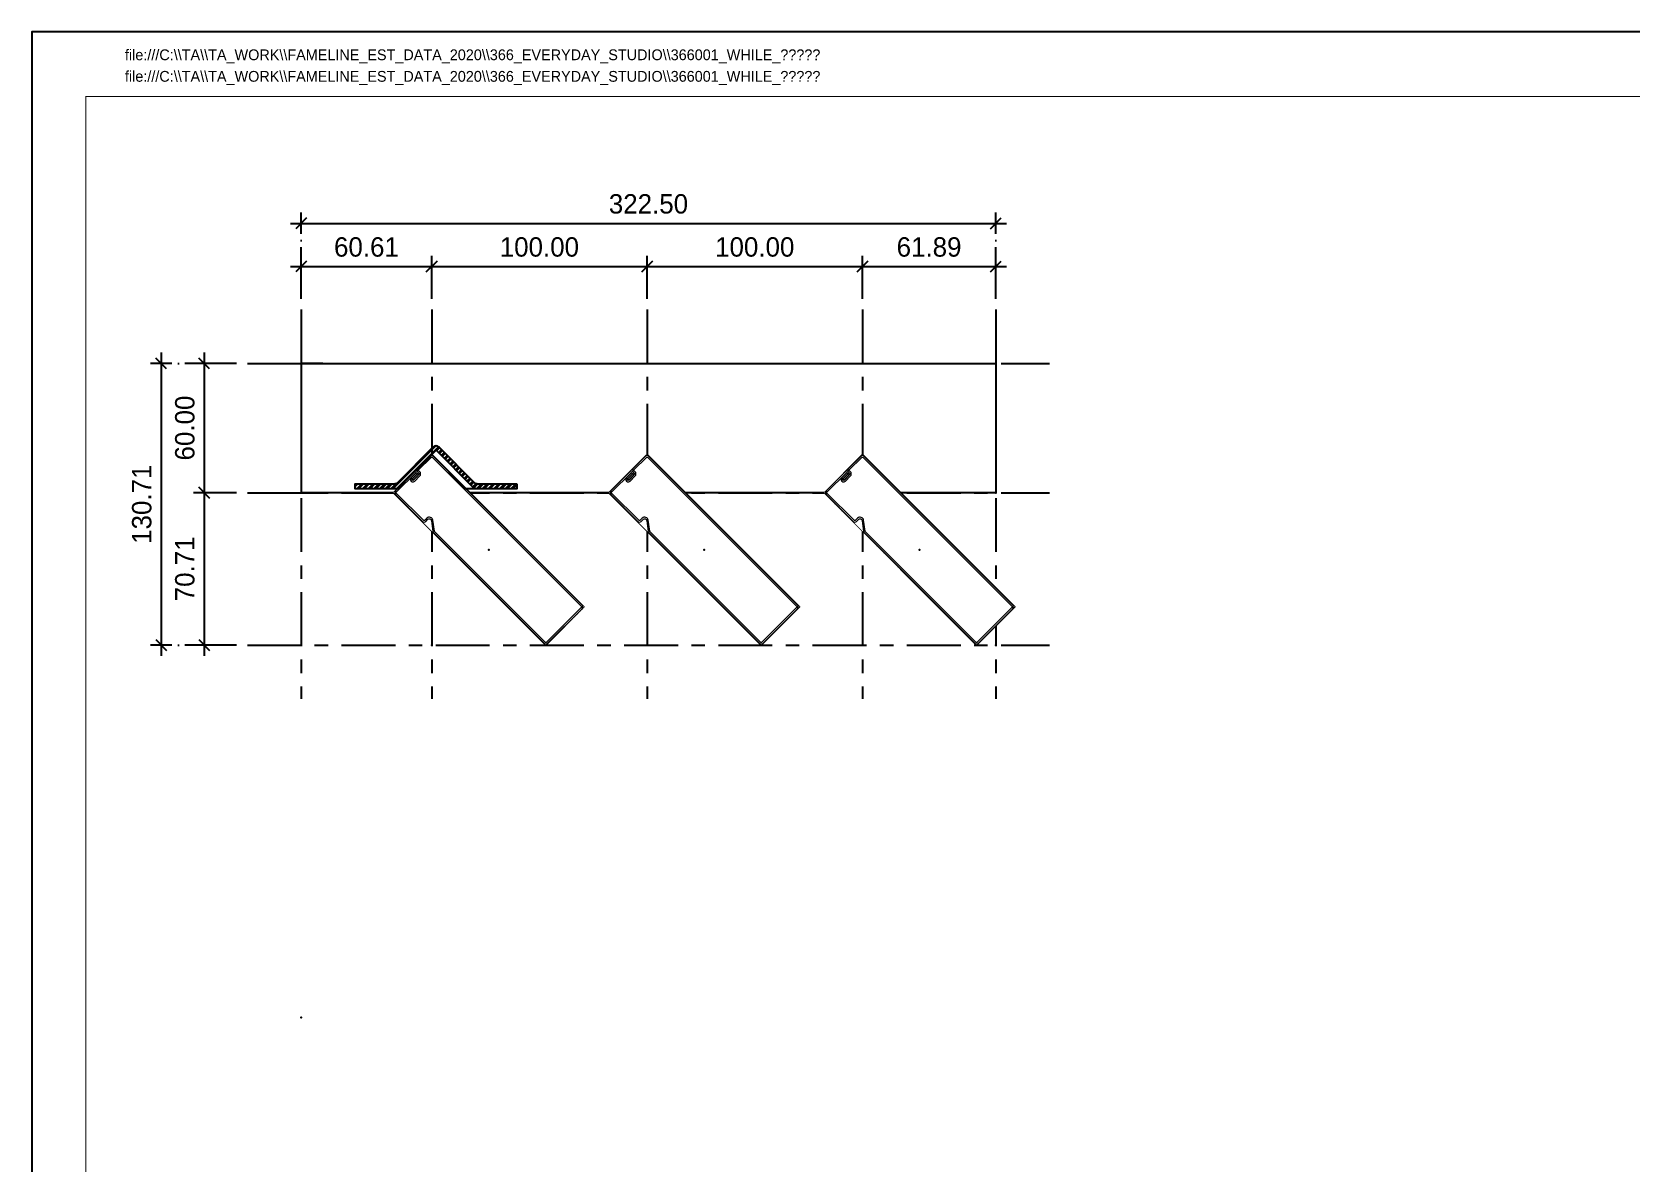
# Model space of a CAD drawing. Header units: millimetres. Extents: x -244126 to 368105, y -173968 to 259060.
# Drawn here: x 17959 to 18701, y 56922 to 57447 of the extents above; entities that cross this region are included whole.
import ezdxf
from ezdxf.enums import TextEntityAlignment as Align

# ---------------------------------------------------------------- set-up
doc = ezdxf.new("R2010")
doc.units = ezdxf.units.MM
doc.header["$MEASUREMENT"] = 0
for name, pattern in [('005_GG_TA_LINE', [13.75, 5, -1.25, 1.25, -1.25, 5]), ('ACAD_ISO04W100', [30, 24, -3, 0, -3]), ('CENTER', [2, 1.25, -0.25, 0.25, -0.25]), ('SLD-Solid', [0]), ('TA_GL_025.00000', [68.75, 25, -6.25, 6.25, -6.25, 25])]:
    doc.linetypes.add(name, pattern=pattern)
for name, color, linetype in [('000 - GRID', 8, 'CENTER'), ('000 - H A T C H', 8, 'Continuous'), ('000 - L I N E 0.1', 1, 'Continuous'), ('000 - T E X T', 4, 'Continuous'), ('000 - TITLEBLOCK', 4, 'Continuous'), ('000 - WIPEOUT', 250, 'Continuous'), ('001 - ASCESSORIES', 1, 'Continuous'), ('A02_LITEWOOD', 7, 'Continuous'), ('A03_SUN LOUVER', 7, 'Continuous'), ('A04_TUBE SERIES', 7, 'Continuous')]:
    doc.layers.add(name, color=color, linetype=linetype)
doc.styles.add('Cetury Gothic', font='GOTHIC.TTF')
doc.styles.add('CORDIA', font='cordia.shx')
doc.styles.add('TA', font='Cordia New.ttf', dxfattribs={"height": 4.5})
doc.dimstyles.new('DIM E-E', dxfattribs={"dimscale": 2, "dimtxt": 0.18, "dimasz": 0.1, "dimexe": 0.1, "dimexo": 0.1, "dimgap": 0.09, "dimtad": 1, "dimtoh": 1, "dimzin": 0, "dimdsep": 46, "dimtxsty": 'CORDIA', "dimblk": 'OBLIQUE', "dimcen": 0.1, "dimdle": 0.1, "dimclrd": 40, "dimclre": 140, "dimclrt": 3, "dimadec": 0, "dimazin": 0, "dimtfac": 1, "dimtix": 1, "dimtmove": 2, "dimatfit": 3, "dimfxl": 1, "dimtolj": 1, "dimtzin": 0, "dimarcsym": 0})

# ---------------------------------------------------------------- blocks, each defined once
blk = doc.blocks.new('A$Cfd196da9')
at = {"color": 0, "linetype": 'ByBlock', "const_width": 0.1}
blk.add_lwpolyline([(-143.5, -98), (96.5, -98), (96.5, 99), (-143.5, 99)], close=True, dxfattribs=at)
blk = doc.blocks.new('*U1676')
at = {"linetype": '005_GG_TA_LINE'}
blk.add_point((125, 592.5), dxfattribs=at)
at = {"layer": '000 - L I N E 0.1', "color": 21, "linetype": 'Continuous'}
blk.add_lwpolyline([(35.6, 1050), (0, 1050), (0, 1014.4)], dxfattribs=at)
at = {"layer": '000 - TITLEBLOCK', "color": 250}
blk.add_lwpolyline([(0, 0), (1485, 0), (1485, 1050), (0, 1050)], close=True, dxfattribs=at)
at = {"layer": '000 - T E X T', "color": 3, "xscale": 5, "yscale": 5, "zscale": 5}
blk.add_blockref('A$Cfd196da9', (742.5, 525), dxfattribs=at)
at = {"color": 4, "style": 'TA'}
blk.add_attdef('PAPER_SIZE', text='', height=6.25, dxfattribs=at).set_placement((1421.5, 24.94), align=Align.MIDDLE_RIGHT)
blk.add_attdef('SCALE_SIZE', text='', height=6.25, dxfattribs=at).set_placement((1433.78, 25.07), align=Align.MIDDLE_LEFT)
at = {"layer": '000 - T E X T', "color": 250, "style": 'TA'}
for tag, height, p in [('SUPERLINK', 5, (43.16, 1039.41)), ('NAMEFILE', 5, (43.16, 1029.41)), ('SC', 100, (8.41, 938.03))]:
    blk.add_attdef(tag, text='', height=height, dxfattribs=at).set_placement(p, align=Align.MIDDLE_LEFT)
at = {"layer": '000 - T E X T', "color": 4, "style": 'TA'}
for tag, height, p in [('NAME_JOB_1', 5, (1309.16, 845.63)), ('NAME_JOB_2', 5, (1309.16, 834.72)), ('NAME_PROJECT_1', 7.5, (1234.52, 797.42)), ('NAME_PROJECT_2', 7.5, (1234.52, 778.92)), ('NAME_PROJECT_3', 7.5, (1234.52, 760.42)), ('CODE_VALUE_1', 4.75, (1302.87, 722.8)), ('CODE_VALUE_2', 4.75, (1302.87, 707.8)), ('PART_NAME_VALUE_1', 4.75, (1302.87, 689.69)), ('PART_NAME_VALUE_2', 4.75, (1302.87, 674.69)), ('PART_NAME_VALUE_3', 4.75, (1302.87, 659.69)), ('MATTERIAL_VALUE_1', 9, (1304.89, 642.26)), ('SPEC_VALUE', 9, (1304.89, 621.71)), ('THICKNESS_VALUE', 9, (1304.89, 601.32)), ('COATING_VALUE_1', 9, (1304.89, 581.25)), ('COATING_VALUE_2', 9, (1304.89, 561.18)), ('NAME_TITLE_1', 6, (1236.27, 194.04)), ('NAME_TITLE_2', 6, (1236.27, 177.39)), ('NAME_TITLE_3', 6, (1236.27, 160.74)), ('DRAWING_NO1', 6, (1236.53, 82.29)), ('DRAWING_NO2', 6, (1236.53, 62.29))]:
    blk.add_attdef(tag, text='', height=height, dxfattribs=at).set_placement(p, align=Align.MIDDLE_LEFT)
for tag, p in [('NAME_DAFT', (1383.53, 340.54)), ('NAME_CHECKED', (1383.53, 306.49)), ('NAME_DESIGNER', (1383.53, 273.03)), ('NAME_DESIGN_MGR', (1383.53, 237.79))]:
    blk.add_attdef(tag, text='', height=9, dxfattribs=at).set_placement(p, align=Align.MIDDLE_CENTER)
for tag, p, height in [('REV', (1383.82, 125.62), 9.38), ('NAME_REMARK', (138.21, 43.26), 10)]:
    blk.add_attdef(tag, p, '', height=height, dxfattribs=at)
at = {"layer": '000 - T E X T', "color": 4, "style": 'Cetury Gothic'}
for tag, p in [('SHEET_NO.', (1403.95, 84.99)), ('TOTAL_SHEET_NO.', (1402.41, 44.1))]:
    blk.add_attdef(tag, text='', height=9, dxfattribs=at).set_placement(p, align=Align.CENTER)
blk = doc.blocks.new('*U4573')
at = {"color": 3}
blk.add_point((0, -130.71), dxfattribs=at)
at = {"layer": '000 - GRID', "color": 0, "linetype": 'ByBlock'}
blk.add_line((0, 25), (0, -155.71), dxfattribs=at)
at = {"layer": '000 - GRID', "color": 0}
blk.add_point((0, 0), dxfattribs=at)
at = {"style": 'TA', "flags": 1}
blk.add_attdef('LOCATION', (6, 6), '', height=4.5, dxfattribs=at)
blk = doc.blocks.new('*U4560')
at = {"color": 3}
blk.add_point((0, -322.5), dxfattribs=at)
at = {"layer": '000 - GRID', "color": 0, "linetype": 'ByBlock'}
blk.add_line((0, 25), (0, -347.5), dxfattribs=at)
at = {"layer": '000 - GRID', "color": 0}
blk.add_point((0, 0), dxfattribs=at)
at = {"style": 'TA', "flags": 1}
blk.add_attdef('LOCATION', (6, 6), '', height=4.5, dxfattribs=at)
blk = doc.blocks.new('_Oblique')
at = {"color": 0, "linetype": 'ByBlock', "lineweight": -2}
blk.add_line((-0.5, -0.5), (0.5, 0.5), dxfattribs=at)
blk = doc.blocks.new('*D4558')
at = {"color": 140, "linetype": 'ACAD_ISO04W100', "lineweight": -2, "transparency": 16777216}
for p, q in [((18053.85, 57292.95), (18033.85, 57292.95)), ((18053.85, 57232.95), (18033.85, 57232.95))]:
    blk.add_line(p, q, dxfattribs=at)
at = {"color": 40, "lineweight": -2, "transparency": 16777216}
blk.add_line((18038.85, 57297.95), (18038.85, 57227.95), dxfattribs=at)
at = {"layer": 'Defpoints', "color": 0, "transparency": 16777216}
for p in [(18058.85, 57292.95), (18038.85, 57232.95), (18058.85, 57232.95)]:
    blk.add_point(p, dxfattribs=at)
at = {"color": 40, "lineweight": -2, "transparency": 16777216, "xscale": 5, "yscale": 5, "zscale": 5}
for p, rotation in [((18038.85, 57292.95), 90), ((18038.85, 57232.95), 270)]:
    blk.add_blockref('_Oblique', p, dxfattribs=dict(at, rotation=rotation))
at = {"color": 3, "transparency": 16777216, "insert": (18029.85, 57262.95), "char_height": 9, "attachment_point": 5, "rotation": 90, "style": 'CORDIA'}
blk.add_mtext('\\A1;60.00', dxfattribs=at)
blk = doc.blocks.new('*D4556')
at = {"color": 140, "linetype": 'ACAD_ISO04W100', "lineweight": -2, "transparency": 16777216}
for p, q in [((18053.85, 57232.95), (18033.85, 57232.95)), ((18053.85, 57162.24), (18033.85, 57162.24))]:
    blk.add_line(p, q, dxfattribs=at)
at = {"color": 40, "lineweight": -2, "transparency": 16777216}
blk.add_line((18038.85, 57237.95), (18038.85, 57157.24), dxfattribs=at)
at = {"layer": 'Defpoints', "color": 0, "transparency": 16777216}
for p in [(18058.85, 57232.95), (18038.85, 57162.24), (18058.85, 57162.24)]:
    blk.add_point(p, dxfattribs=at)
at = {"color": 40, "lineweight": -2, "transparency": 16777216, "xscale": 5, "yscale": 5, "zscale": 5}
for p, rotation in [((18038.85, 57232.95), 90), ((18038.85, 57162.24), 270)]:
    blk.add_blockref('_Oblique', p, dxfattribs=dict(at, rotation=rotation))
at = {"color": 3, "transparency": 16777216, "insert": (18029.85, 57197.59), "char_height": 9, "attachment_point": 5, "rotation": 90, "style": 'CORDIA'}
blk.add_mtext('\\A1;70.71', dxfattribs=at)
blk = doc.blocks.new('*D4557')
at = {"color": 140, "linetype": 'ACAD_ISO04W100', "lineweight": -2, "transparency": 16777216}
for p, q in [((18053.85, 57292.95), (18013.85, 57292.95)), ((18053.85, 57162.24), (18013.85, 57162.24))]:
    blk.add_line(p, q, dxfattribs=at)
at = {"color": 40, "lineweight": -2, "transparency": 16777216}
blk.add_line((18018.85, 57297.95), (18018.85, 57157.24), dxfattribs=at)
at = {"layer": 'Defpoints', "color": 0, "transparency": 16777216}
for p in [(18058.85, 57292.95), (18018.85, 57162.24), (18058.85, 57162.24)]:
    blk.add_point(p, dxfattribs=at)
at = {"color": 40, "lineweight": -2, "transparency": 16777216, "xscale": 5, "yscale": 5, "zscale": 5}
for p, rotation in [((18018.85, 57292.95), 90), ((18018.85, 57162.24), 270)]:
    blk.add_blockref('_Oblique', p, dxfattribs=dict(at, rotation=rotation))
at = {"color": 3, "transparency": 16777216, "insert": (18009.85, 57227.59), "char_height": 9, "attachment_point": 5, "rotation": 90, "style": 'CORDIA'}
blk.add_mtext('\\A1;130.71', dxfattribs=at)
blk = doc.blocks.new('*U4559')
at = {"layer": '001 - ASCESSORIES', "color": 0, "linetype": 'ByBlock'}
for p, q in [((-150, 0), (-50, 0)), ((-50, 0), (50, 0)), ((50, 0), (150, 0)), ((-107.07, -60), (-150, -60)), ((-50, -60), (-71.72, -60)), ((-71.72, -60), (-71.72, -60)), ((-7.07, -60), (-50, -60)), ((50, -60), (28.28, -60)), ((28.28, -60), (28.28, -60)), ((92.93, -60), (50, -60)), ((150, -60), (128.28, -60)), ((128.28, -60), (128.28, -60))]:
    blk.add_line(p, q, dxfattribs=at)
for points in [[(-140, 0), (-150, 0), (-150, -60), (-140, -60)], [(150, 0), (172.5, 0), (172.5, -60), (150, -60)], [(-71.72, -60), (-89.39, -42.32), (-107.07, -60)], [(28.28, -60), (10.61, -42.32), (-7.07, -60)], [(128.28, -60), (110.61, -42.32), (92.93, -60)]]:
    blk.add_lwpolyline(points, dxfattribs=at)
blk = doc.blocks.new('*U3118')
at = {"color": 250}
blk.add_wipeout([(-50, -12.5), (50, -12.5), (50, 12.5), (-50, 12.5)], dxfattribs=at).dxf.layer = '000 - WIPEOUT'
blk.add_point((0, 0))
at = {"layer": 'A02_LITEWOOD', "color": 0, "linetype": 'SLD-Solid', "lineweight": 15}
blk.add_lwpolyline([(-48.37, -1.83), (-47.67, -1.83), (-47.67, 1.28, 0.414214), (-48.57, 2.18), (-49.1, 2.18, 0.414214), (-50, 1.28), (-50, -11.35, 0.414214), (-48.85, -12.5), (-31.15, -12.5, 0.414214), (-30, -11.35), (-30, -9.94, -0.616061), (-28.5, -9.19), (-24.41, -12.32, 0.164473), (-23.86, -12.5), (48.85, -12.5, 0.414214), (50, -11.35), (50, 11.35, 0.414214), (48.85, 12.5), (-48.85, 12.5, 0.414214), (-50, 11.35), (-50, 3.2, 0.414214), (-49.1, 2.3), (-48.45, 2.3, -0.414214), (-47.55, 1.4), (-47.55, -1.8, -0.414214), (-48, -2.25), (-48.03, -2.25, -0.414214), (-48.48, -1.8), (-48.48, 1.37), (-49.18, 1.37), (-49.18, -1.83, 1.000966), (-46.85, -1.83), (-46.85, 1.4, 0.414214), (-48.45, 3), (-49.1, 3, -0.414214), (-49.3, 3.2), (-49.3, 11.35, -0.414214), (-48.85, 11.8), (48.85, 11.8, -0.414214), (49.3, 11.35), (49.3, -11.35, -0.414214), (48.85, -11.8), (-23.86, -11.8, -0.164473), (-23.98, -11.76), (-28.08, -8.64, 0.617259), (-30.7, -9.93), (-30.7, -11.35, -0.414214), (-31.15, -11.8), (-48.85, -11.8, -0.414214), (-49.3, -11.35), (-49.3, 1.28, -0.414214), (-49.1, 1.48), (-48.57, 1.48, -0.414214), (-48.37, 1.28)], format="xyb", close=True, dxfattribs=at)
blk = doc.blocks.new('000 - FAMELINE_AL.LITEWOOD_25x100mm._CUT_VIEW')
at = {"color": 250}
blk.add_wipeout([(-50, 12.5), (-50, -12.5), (50, -12.5), (50, 12.5)], dxfattribs=at).dxf.layer = '000 - WIPEOUT'
at = {"layer": '000 - H A T C H'}
h = blk.add_hatch(dxfattribs=at)
h.set_pattern_fill('ANSI32', color=256, scale=2)
edge = h.paths.add_edge_path()
edge.add_line((-48.37, -1.83), (-47.67, -1.83))
edge.add_line((-47.67, -1.83), (-47.67, 1.28))
edge.add_arc((-48.57, 1.28), 0.9, 360, 450)
edge.add_line((-48.57, 2.18), (-49.1, 2.18))
edge.add_arc((-49.1, 1.28), 0.9, 90, 180)
edge.add_line((-50, 1.28), (-50, -11.35))
edge.add_arc((-48.85, -11.35), 1.15, 180, 270)
edge.add_line((-48.85, -12.5), (-31.15, -12.5))
edge.add_arc((-31.15, -11.35), 1.15, 270, 360)
edge.add_line((-30, -11.35), (-30, -9.94))
edge.add_arc((-29.06, -9.94), 0.938, 53.0492, 179.59161, ccw=False)
edge.add_line((-28.5, -9.19), (-24.41, -12.32))
edge.add_arc((-23.86, -11.6), 0.9, 232.63998, 270)
edge.add_line((-23.86, -12.5), (48.85, -12.5))
edge.add_arc((48.85, -11.35), 1.15, 270, 360)
edge.add_line((50, -11.35), (50, 11.35))
edge.add_arc((48.85, 11.35), 1.15, 360, 450)
edge.add_line((48.85, 12.5), (-48.85, 12.5))
edge.add_arc((-48.85, 11.35), 1.15, 90, 180)
edge.add_line((-50, 11.35), (-50, 3.2))
edge.add_arc((-49.1, 3.2), 0.9, 180, 270)
edge.add_line((-49.1, 2.3), (-48.45, 2.3))
edge.add_arc((-48.45, 1.4), 0.9, 0, 90, ccw=False)
edge.add_line((-47.55, 1.4), (-47.55, -1.8))
edge.add_arc((-48, -1.8), 0.45, 270, 360, ccw=False)
edge.add_line((-48, -2.25), (-48.03, -2.25))
edge.add_arc((-48.03, -1.8), 0.45, 180, 270, ccw=False)
edge.add_line((-48.48, -1.8), (-48.48, 1.37))
edge.add_line((-48.48, 1.37), (-49.18, 1.37))
edge.add_line((-49.18, 1.37), (-49.18, -1.83))
edge.add_arc((-48.02, -1.83), 1.17, 179.88941, 360)
edge.add_line((-46.85, -1.83), (-46.85, 1.4))
edge.add_arc((-48.45, 1.4), 1.6, 360, 450)
edge.add_line((-48.45, 3), (-49.1, 3))
edge.add_arc((-49.1, 3.2), 0.2, 180, 270, ccw=False)
edge.add_line((-49.3, 3.2), (-49.3, 11.35))
edge.add_arc((-48.85, 11.35), 0.45, 90, 180, ccw=False)
edge.add_line((-48.85, 11.8), (48.85, 11.8))
edge.add_arc((48.85, 11.35), 0.45, 0, 90, ccw=False)
edge.add_line((49.3, 11.35), (49.3, -11.35))
edge.add_arc((48.85, -11.35), 0.45, 270, 360, ccw=False)
edge.add_line((48.85, -11.8), (-23.86, -11.8))
edge.add_arc((-23.86, -11.6), 0.2, 232.63998, 270, ccw=False)
edge.add_line((-23.98, -11.76), (-28.08, -8.64))
edge.add_arc((-29.06, -9.94), 1.64, 52.94963, 179.69097)
edge.add_line((-30.7, -9.93), (-30.7, -11.35))
edge.add_arc((-31.15, -11.35), 0.45, 270, 360, ccw=False)
edge.add_line((-31.15, -11.8), (-48.85, -11.8))
edge.add_arc((-48.85, -11.35), 0.45, 180, 270, ccw=False)
edge.add_line((-49.3, -11.35), (-49.3, 1.28))
edge.add_arc((-49.1, 1.28), 0.2, 90, 180, ccw=False)
edge.add_line((-49.1, 1.48), (-48.57, 1.48))
edge.add_arc((-48.57, 1.28), 0.2, 0, 90, ccw=False)
edge.add_line((-48.37, 1.28), (-48.37, -1.83))
h.paths.add_polyline_path([(-50, -12.5), (50, -12.5), (50, 12.5), (-50, 12.5)], flags=0)
at = {"layer": 'Defpoints', "color": 250}
blk.add_lwpolyline([(-50, 12.5), (-50, -12.5), (50, -12.5), (50, 12.5)], close=True, dxfattribs=at)
at = {"layer": 'A02_LITEWOOD', "color": 0}
blk.add_blockref('*U3118', (0, 0), dxfattribs=at)
at = {"layer": 'A03_SUN LOUVER', "color": 0}
blk.add_point((0, 0), dxfattribs=at)
blk = doc.blocks.new('*U4572')
at = {"layer": 'A02_LITEWOOD', "color": 0}
blk.add_blockref('000 - FAMELINE_AL.LITEWOOD_25x100mm._CUT_VIEW', (0, 0), dxfattribs=at)
at = {"layer": 'A04_TUBE SERIES', "color": 0, "style": 'TA', "flags": 1}
for tag, p in [('ITEM_VALUE', (10, -52.5)), ('PRODUCT_NAME_VALUE', (60, -52.5)), ('ITEM_NUMBER_VALUE', (120, -52.5)), ('PRODUCT_CODE_VALUE', (160, -52.5)), ('SELLING_PRICE_VALUE', (200, -52.5)), ('UNIT_VALUE', (230, -52.5)), ('TYPE_OF_COLOR_VALUE', (255, -52.5)), ('SECTION_VALUE', (285, -52.5))]:
    blk.add_attdef(tag, text='', height=1.8, dxfattribs=at).set_placement(p, align=Align.MIDDLE_CENTER)
blk = doc.blocks.new('*D4574')
at = {"color": 40, "lineweight": -2, "transparency": 16777216}
blk.add_line((18078.85, 57337.95), (18149.45, 57337.95), dxfattribs=at)
at = {"color": 140, "linetype": 'ACAD_ISO04W100', "lineweight": -2, "transparency": 16777216}
for p, q in [((18083.85, 57322.95), (18083.85, 57342.95)), ((18144.45, 57322.95), (18144.45, 57342.95))]:
    blk.add_line(p, q, dxfattribs=at)
at = {"layer": 'Defpoints', "color": 0, "transparency": 16777216}
for p in [(18144.45, 57337.95), (18083.85, 57317.95), (18144.45, 57317.95)]:
    blk.add_point(p, dxfattribs=at)
at = {"color": 40, "lineweight": -2, "transparency": 16777216, "xscale": 5, "yscale": 5, "zscale": 5, "rotation": 180}
blk.add_blockref('_Oblique', (18083.85, 57337.95), dxfattribs=at)
at = {"color": 40, "lineweight": -2, "transparency": 16777216, "xscale": 5, "yscale": 5, "zscale": 5}
blk.add_blockref('_Oblique', (18144.45, 57337.95), dxfattribs=at)
at = {"color": 3, "transparency": 16777216, "insert": (18114.15, 57346.95), "char_height": 9, "attachment_point": 5, "style": 'CORDIA'}
blk.add_mtext('\\A1;60.61', dxfattribs=at)
blk = doc.blocks.new('*D4575')
at = {"color": 40, "lineweight": -2, "transparency": 16777216}
blk.add_line((18139.45, 57337.95), (18249.45, 57337.95), dxfattribs=at)
at = {"color": 140, "linetype": 'ACAD_ISO04W100', "lineweight": -2, "transparency": 16777216}
for p, q in [((18144.45, 57322.95), (18144.45, 57342.95)), ((18244.45, 57322.95), (18244.45, 57342.95))]:
    blk.add_line(p, q, dxfattribs=at)
at = {"layer": 'Defpoints', "color": 0, "transparency": 16777216}
for p in [(18244.45, 57337.95), (18144.45, 57317.95), (18244.45, 57317.95)]:
    blk.add_point(p, dxfattribs=at)
at = {"color": 40, "lineweight": -2, "transparency": 16777216, "xscale": 5, "yscale": 5, "zscale": 5, "rotation": 180}
blk.add_blockref('_Oblique', (18144.45, 57337.95), dxfattribs=at)
at = {"color": 40, "lineweight": -2, "transparency": 16777216, "xscale": 5, "yscale": 5, "zscale": 5}
blk.add_blockref('_Oblique', (18244.45, 57337.95), dxfattribs=at)
at = {"color": 3, "transparency": 16777216, "insert": (18194.45, 57346.95), "char_height": 9, "attachment_point": 5, "style": 'CORDIA'}
blk.add_mtext('\\A1;100.00', dxfattribs=at)
blk = doc.blocks.new('*D4576')
at = {"color": 40, "lineweight": -2, "transparency": 16777216}
blk.add_line((18239.45, 57337.95), (18349.45, 57337.95), dxfattribs=at)
at = {"color": 140, "linetype": 'ACAD_ISO04W100', "lineweight": -2, "transparency": 16777216}
for p, q in [((18244.45, 57322.95), (18244.45, 57342.95)), ((18344.45, 57322.95), (18344.45, 57342.95))]:
    blk.add_line(p, q, dxfattribs=at)
at = {"layer": 'Defpoints', "color": 0, "transparency": 16777216}
for p in [(18344.45, 57337.95), (18244.45, 57317.95), (18344.45, 57317.95)]:
    blk.add_point(p, dxfattribs=at)
at = {"color": 40, "lineweight": -2, "transparency": 16777216, "xscale": 5, "yscale": 5, "zscale": 5, "rotation": 180}
blk.add_blockref('_Oblique', (18244.45, 57337.95), dxfattribs=at)
at = {"color": 40, "lineweight": -2, "transparency": 16777216, "xscale": 5, "yscale": 5, "zscale": 5}
blk.add_blockref('_Oblique', (18344.45, 57337.95), dxfattribs=at)
at = {"color": 3, "transparency": 16777216, "insert": (18294.45, 57346.95), "char_height": 9, "attachment_point": 5, "style": 'CORDIA'}
blk.add_mtext('\\A1;100.00', dxfattribs=at)
blk = doc.blocks.new('*D4577')
at = {"color": 40, "lineweight": -2, "transparency": 16777216}
blk.add_line((18339.45, 57337.95), (18411.35, 57337.95), dxfattribs=at)
at = {"color": 140, "linetype": 'ACAD_ISO04W100', "lineweight": -2, "transparency": 16777216}
for p, q in [((18344.45, 57322.95), (18344.45, 57342.95)), ((18406.35, 57322.95), (18406.35, 57342.95))]:
    blk.add_line(p, q, dxfattribs=at)
at = {"layer": 'Defpoints', "color": 0, "transparency": 16777216}
for p in [(18406.35, 57337.95), (18344.45, 57317.95), (18406.35, 57317.95)]:
    blk.add_point(p, dxfattribs=at)
at = {"color": 40, "lineweight": -2, "transparency": 16777216, "xscale": 5, "yscale": 5, "zscale": 5, "rotation": 180}
blk.add_blockref('_Oblique', (18344.45, 57337.95), dxfattribs=at)
at = {"color": 40, "lineweight": -2, "transparency": 16777216, "xscale": 5, "yscale": 5, "zscale": 5}
blk.add_blockref('_Oblique', (18406.35, 57337.95), dxfattribs=at)
at = {"color": 3, "transparency": 16777216, "insert": (18375.4, 57346.95), "char_height": 9, "attachment_point": 5, "style": 'CORDIA'}
blk.add_mtext('\\A1;61.89', dxfattribs=at)
blk = doc.blocks.new('*D4578')
at = {"color": 140, "linetype": 'ACAD_ISO04W100', "lineweight": -2, "transparency": 16777216}
for p, q in [((18083.85, 57322.95), (18083.85, 57362.95)), ((18406.35, 57322.95), (18406.35, 57362.95))]:
    blk.add_line(p, q, dxfattribs=at)
at = {"color": 40, "lineweight": -2, "transparency": 16777216}
blk.add_line((18078.85, 57357.95), (18411.35, 57357.95), dxfattribs=at)
at = {"layer": 'Defpoints', "color": 0, "transparency": 16777216}
for p in [(18406.35, 57357.95), (18083.85, 57317.95), (18406.35, 57317.95)]:
    blk.add_point(p, dxfattribs=at)
at = {"color": 40, "lineweight": -2, "transparency": 16777216, "xscale": 5, "yscale": 5, "zscale": 5, "rotation": 180}
blk.add_blockref('_Oblique', (18083.85, 57357.95), dxfattribs=at)
at = {"color": 40, "lineweight": -2, "transparency": 16777216, "xscale": 5, "yscale": 5, "zscale": 5}
blk.add_blockref('_Oblique', (18406.35, 57357.95), dxfattribs=at)
at = {"color": 3, "transparency": 16777216, "insert": (18245.1, 57366.95), "char_height": 9, "attachment_point": 5, "style": 'CORDIA'}
blk.add_mtext('\\A1;322.50', dxfattribs=at)
blk = doc.blocks.new('A$C1f6bc12e')
at = {"layer": '000 - H A T C H'}
h = blk.add_hatch(dxfattribs=at)
h.set_pattern_fill('ANSI32', color=8, scale=5)
h.set_pattern_definition([(45, (-20461.8044, -56699.1956), (-1.325825215, 1.325825215), []), (45, (-20460.9205, -56699.1956), (-1.325825215, 1.325825215), [])])
edge = h.paths.add_edge_path()
edge.add_line((0, 2), (-18.34, 2))
edge.add_arc((-18.34, 4), 2, 225, 270, ccw=False)
edge.add_line((-19.76, 2.59), (-36.26, 19.09))
edge.add_arc((-37.68, 17.68), 2, 45, 135)
edge.add_line((-39.09, 19.09), (-55.6, 2.59))
edge.add_arc((-57.01, 4), 2, 270, 315, ccw=False)
edge.add_line((-57.01, 2), (-75.36, 2))
edge.add_line((-75.36, 2), (-75.36, 0))
edge.add_line((-75.36, 0), (-56.18, 0))
edge.add_arc((-56.18, 2), 2, 270, 315)
edge.add_line((-54.77, 0.59), (-37.68, 17.68))
edge.add_line((-37.68, 17.68), (-20.59, 0.59))
edge.add_arc((-19.17, 2), 2, 225, 270)
edge.add_line((-19.17, 0), (0, 0))
edge.add_line((0, 0), (0, 2))
at = {"color": 3}
blk.add_lwpolyline([(0, 2), (-18.34, 2, -0.198912), (-19.76, 2.59), (-36.26, 19.09, 0.414214), (-39.09, 19.09), (-55.6, 2.59, -0.198912), (-57.01, 2), (-75.36, 2), (-75.36, 0), (-56.18, 0, 0.198912), (-54.77, 0.59), (-37.68, 17.68), (-20.59, 0.59, 0.198912), (-19.17, 0), (0, 0)], format="xyb", close=True, dxfattribs=at)

msp = doc.modelspace()

# ---------------------------------------------------------------- block references
ref = msp.add_blockref('*U1676', (17958.84546, 56396.7919))
ref.add_attrib('SUPERLINK', 'file:///C:\\\\TA\\\\TA_WORK\\\\FAMELINE_EST_DATA_2020\\\\366_EVERYDAY_STUDIO\\\\366001_WHILE_เอกมัย', dxfattribs={"layer": '000 - T E X T', "color": 250, "height": 5, "style": 'TA'}).set_placement((18002.00704, 57436.20525), align=Align.MIDDLE_LEFT)
ref.add_attrib('NAMEFILE', 'file:///C:\\\\TA\\\\TA_WORK\\\\FAMELINE_EST_DATA_2020\\\\366_EVERYDAY_STUDIO\\\\366001_WHILE_เอกมัย', dxfattribs={"layer": '000 - T E X T', "color": 250, "height": 5, "style": 'TA'}).set_placement((18002.00704, 57426.20415), align=Align.MIDDLE_LEFT)
at = {"layer": '000 - GRID', "linetype": 'TA_GL_025.00000'}
for p in [(18083.84546, 57292.94588), (18144.45206, 57292.94588), (18244.45206, 57292.94588), (18344.45206, 57292.94588), (18406.34546, 57292.94588)]:
    msp.add_blockref('*U4573', p, dxfattribs=at)
at = {"layer": '000 - GRID', "linetype": 'TA_GL_025.00000', "rotation": 90}
for p in [(18083.84546, 57292.94588), (18083.84546, 57232.94588), (18083.84546, 57162.2352)]:
    msp.add_blockref('*U4560', p, dxfattribs=at)
at = {"layer": 'A04_TUBE SERIES', "color": 2}
msp.add_blockref('*U4559', (18233.84546, 57292.94588), dxfattribs=at)

# ---------------------------------------------------------------- dimensions: what is measured, and where the dimension line sits
at = {"color": 3}
for base, p1, p2, picture, middle in [((18406.34546, 57357.94588), (18083.84546, 57317.94588), (18406.34546, 57317.94588), '*D4578', (18245.09546, 57366.94588)), ((18144.45206, 57337.94588), (18083.84546, 57317.94588), (18144.45206, 57317.94588), '*D4574', (18114.14876, 57346.94588)), ((18244.45206, 57337.94588), (18144.45206, 57317.94588), (18244.45206, 57317.94588), '*D4575', (18194.45206, 57346.94588)), ((18344.45206, 57337.94588), (18244.45206, 57317.94588), (18344.45206, 57317.94588), '*D4576', (18294.45206, 57346.94588)), ((18406.34546, 57337.94588), (18344.45206, 57317.94588), (18406.34546, 57317.94588), '*D4577', (18375.39876, 57346.94588))]:
    dim = msp.add_linear_dim(base=base, p1=p1, p2=p2, dimstyle='DIM E-E', override={"dimscale": 50}, dxfattribs=at)
    dim.commit()
    dim.dimension.update_dxf_attribs({"geometry": picture, "text_midpoint": middle})
for base, p1, p2, picture, middle in [((18018.84546, 57162.2352), (18058.84546, 57292.94588), (18058.84546, 57162.2352), '*D4557', (18009.84546, 57227.59054)), ((18038.84546, 57232.94588), (18058.84546, 57292.94588), (18058.84546, 57232.94588), '*D4558', (18029.84546, 57262.94588)), ((18038.84546, 57162.2352), (18058.84546, 57232.94588), (18058.84546, 57162.2352), '*D4556', (18029.84546, 57197.59054))]:
    dim = msp.add_linear_dim(base=base, p1=p1, p2=p2, angle=90, dimstyle='DIM E-E', override={"dimscale": 50}, dxfattribs=at)
    dim.commit()
    dim.dimension.update_dxf_attribs({"geometry": picture, "text_midpoint": middle})

# ---------------------------------------------------------------- next in the draw order: block references
at = {"layer": 'A02_LITEWOOD', "color": 3, "rotation": 315}
for p in [(18170.96856, 57206.42938), (18270.96856, 57206.42938), (18370.96856, 57206.42938)]:
    msp.add_blockref('*U4572', p, dxfattribs=at)

# ---------------------------------------------------------------- next in the draw order: linework, layer by layer
at = {"color": 3}
msp.add_lwpolyline([(18108.77439, 57234.94588), (18128.77439, 57234.94588), (18144.45206, 57250.62355), (18160.12973, 57234.94588), (18165.71923, 57234.94588)], dxfattribs=at)

# ---------------------------------------------------------------- next in the draw order: block references
msp.add_blockref('A$C1f6bc12e', (18184.12973, 57234.94588), dxfattribs=at)

doc.saveas('drawing.dxf')
